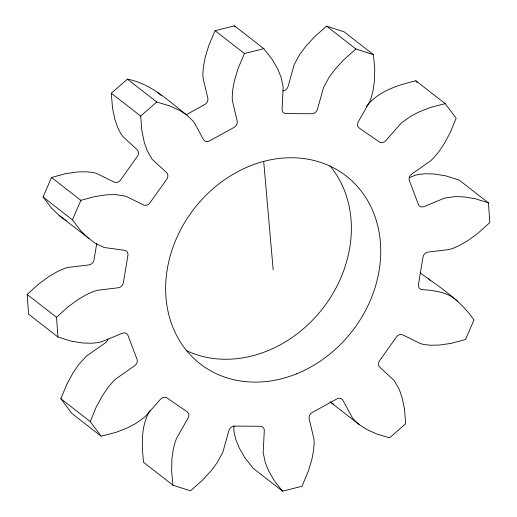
<?xml version="1.0" encoding="UTF-8"?>
<svg xmlns="http://www.w3.org/2000/svg" width="517" height="517" viewBox="0 0 517 517"><rect width="100%" height="100%" fill="white"/><g stroke="black" fill="none" stroke-linecap="round" stroke-linejoin="round"><path stroke-width="0.78" d="M234.014 425.866L233.813 429.769L234.337 433.666L235.959 439.883L239.287 448.045L244.864 457.707L253.156 468.299L282.521 491.15L301.928 486.303L308.203 471.53L311.874 459.419L313.651 449.9L314.142 443.121L313.974 439.133L309.179 418.835A5.39 4.53 -52.1 0 1 312.785 412.172L336.36 399.202A5.39 4.53 -52.1 0 1 342.9 400.287L352.478 417.956L354.869 420.728L359.431 424.722L366.566 429.336L376.563 433.937L389.598 437.828L405.696 423.778L404.481 408.915L402.084 397.508L399.143 389.127L394.212 380.544L379.788 367.225A5.39 4.53 -52.1 0 1 379.982 360.11L396.093 337.504A5.39 4.53 -52.1 0 1 402.84 334.893L420.534 343.624L424.147 344.529L430.435 345.233L439.463 345.065L451.199 343.372L465.487 339.514L473.953 320.023C460.473 299.918 439.256 287.013 420.179 272.853M96.731 243.436L94.107 259.301A5.39 4.53 -52.1 0 1 88.969 264.911L67.901 267.451L64.018 268.659L57.704 271.431L49.199 276.337L38.865 283.872L27.155 294.444L28.577 314.155L57.943 337.006L71.243 341.142L82.397 342.971L91.354 343.243L97.855 342.616L101.765 341.756L122.309 333.245A5.39 4.53 -52.1 0 1 128.177 335.934L136.792 358.682A5.39 4.53 -52.1 0 1 134.627 365.784L115.827 378.916L112.732 381.908L108.072 387.42L102.372 395.751L96.214 407.105L90.216 421.562L101.151 436.206L115.808 432.406L127.298 427.934L135.945 423.41L145.122 416.734L160.522 399.214A5.39 4.53 -52.1 0 1 167.405 398.213L186.65 411.429A5.39 4.53 -52.1 0 1 188.052 418.124L176.562 438.326L175.069 442.306L173.318 449.079L171.948 458.598L171.612 470.735L172.943 485.198L190.456 490.853L202.541 480.131L211.298 470.56L217.314 462.45L222.795 452.381L228.921 430.545A5.39 4.53 -52.1 0 1 234.977 426.118L259.702 426.26A5.39 4.53 -52.1 0 1 264.284 430.751L263.179 452.614L265.324 462.728L268.653 470.897L274.23 480.552L282.521 491.15M101.151 436.206L71.785 413.361L60.857 398.71L66.848 384.254L73.007 372.906L78.707 364.569L86.468 356.064L105.268 342.939A5.39 4.53 -52.1 0 0 107.859 338.939M457.752 301.411C448.123 291.905 434.616 290.625 421.84 289.539A5.39 4.53 -52.1 0 1 418.563 283.885L422.893 257.699A5.39 4.53 -52.1 0 1 428.031 252.089L449.099 249.549L452.982 248.341L459.296 245.569L467.801 240.663L478.135 233.128L489.845 222.556L488.423 202.845L475.123 198.702L463.969 196.874L455.012 196.602L444.601 198.095L424.056 206.6A5.39 4.53 -52.1 0 1 418.188 203.918L409.574 181.163A5.39 4.53 -52.1 0 1 411.732 174.061L430.532 160.936L433.634 157.937L438.293 152.431L443.993 144.094L450.152 132.746L456.143 118.29L445.215 103.639L430.558 107.439L419.061 111.911L410.414 116.441L401.237 123.111L385.844 140.63A5.39 4.53 -52.1 0 1 378.955 141.639L359.709 128.416A5.39 4.53 -52.1 0 1 358.313 121.721L369.804 101.519L371.296 97.539L373.041 90.772L374.411 81.247L374.754 69.116L373.423 54.653L355.909 48.992L343.824 59.714L335.068 69.291L329.051 77.401L323.564 87.47L317.444 109.3A5.39 4.53 -52.1 0 1 311.389 113.734L286.664 113.585A5.39 4.53 -52.1 0 1 282.082 109.093L283.187 87.231L281.041 77.117L277.713 68.955L272.136 59.293L263.844 48.701L234.479 25.85L215.072 30.697L208.797 45.47L205.126 57.581L203.349 67.1L202.858 73.879L203.026 77.867L207.821 98.165A5.39 4.53 -52.1 0 1 204.215 104.828L186.185 114.748M263.844 48.701L244.438 53.542L238.163 68.315L234.492 80.426L232.708 89.952L232.217 96.724L232.392 100.718L237.187 121.017A5.39 4.53 -52.1 0 1 233.581 127.68L209.999 140.643A5.39 4.53 -52.1 0 1 203.459 139.564L193.881 121.896L186.928 115.129C168.523 101.086 151.138 83.483 127.402 79.172L111.304 93.222L112.519 108.085L114.916 119.492L117.857 127.873L120.681 133.425L122.787 136.456L137.212 149.775A5.39 4.53 -52.1 0 1 137.018 156.89L120.907 179.496A5.39 4.53 -52.1 0 1 114.16 182.107L96.466 173.376L92.853 172.471L86.565 171.767L77.537 171.935L65.801 173.628L51.513 177.486L43.047 196.977L51.422 207.95L59.248 215.589L95.477 243.436L104.337 247.527L124.526 250.306A5.39 4.53 -52.1 0 1 127.802 255.967L123.473 282.153A5.39 4.53 -52.1 0 1 118.328 287.762L97.261 290.296L93.383 291.504L87.069 294.283L78.565 299.188L68.231 306.723L56.521 317.296L57.943 337.006M88.607 238.44L80.788 230.795L72.406 219.828L80.878 200.338L95.167 196.479L106.903 194.78L115.931 194.618L125.831 196.221L143.526 204.958A5.39 4.53 -52.1 0 0 150.273 202.347L166.384 179.742A5.39 4.53 -52.1 0 0 166.571 172.626L152.147 159.301L147.216 150.718L144.282 142.337L141.884 130.937L140.669 116.073L111.304 93.222M149.969 410.601C140.643 425.956 141.748 445.182 143.577 462.347L172.943 485.198M366.566 106.302C378.282 91.057 397.935 85.098 415.849 80.794L445.215 103.639M373.423 54.653L344.057 31.802L326.544 26.147L314.459 36.869L305.702 46.44L299.686 54.55L294.205 64.619L288.079 86.455A5.39 4.53 -52.1 0 1 282.631 90.921M140.669 116.073L156.761 102.023L169.802 105.914L179.793 110.509L186.928 115.129M409.367 177.674L415.235 175.244L419.145 174.384L425.646 173.757L434.603 174.029L445.757 175.858L459.057 179.994L488.423 202.845M333.963 404.391L330.072 401.871L359.431 424.722M59.248 215.589L66.111 220.585M326.544 26.147L355.909 48.992M215.072 30.697L244.438 53.542M127.402 79.172L156.761 102.023M51.513 177.486L80.878 200.338M43.047 196.977L72.406 219.828M27.155 294.444L56.521 317.296M60.857 398.71L90.216 421.562M157.569 92.278L161.562 95.774M428.393 278.56L430.622 280.744M234.479 25.85L235.455 27.097M415.849 80.794L417.277 82.701M263.689 161.394L273.183 269.926M329.898 165.77A118.975 99.981 -52.1 0 1 322.718 308.487A118.975 99.981 -52.1 0 1 186.139 350.487M296.577 373.81A118.975 99.981 -52.1 0 0 352.387 181.299A118.975 99.981 -52.1 0 0 170.584 254.668A118.975 99.981 -52.1 0 0 296.577 373.81"/></g></svg>
